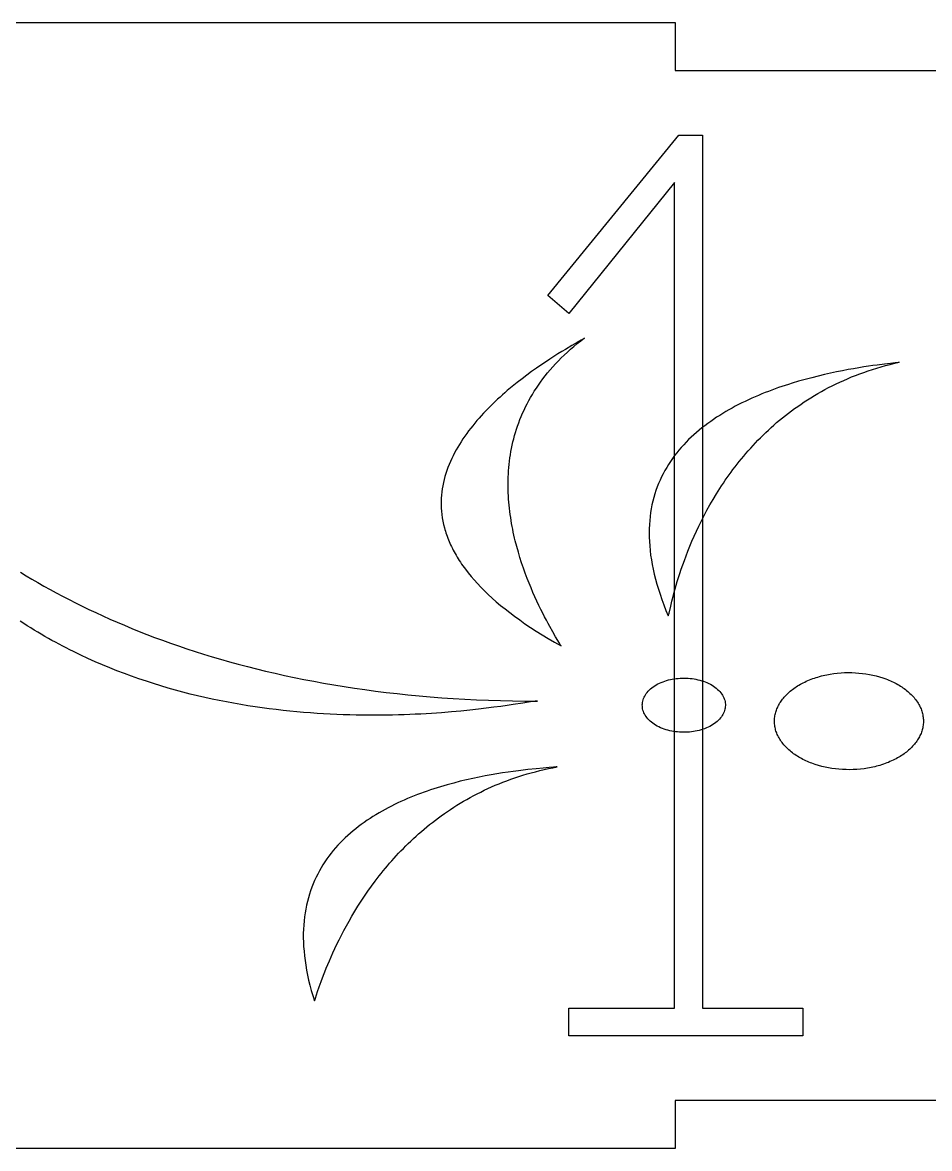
# Model space of a CAD drawing. Extents: x 2.6 to 83.9, y 63.6 to 86.7.
# Drawn here: x 36.74 to 45.6, y 75.65 to 86.65 of the extents above; entities that cross this region are included whole.
import ezdxf

# ---------------------------------------------------------------- set-up
doc = ezdxf.new("R2010")
doc.units = 0
doc.layers.add('IMPORT_-_LAMP', color=18, linetype='CONTINUOUS')

msp = doc.modelspace()

# ---------------------------------------------------------------- linework, layer by layer
at = {"layer": 'IMPORT_-_LAMP'}
for points in [[(22.867, 75.651), (22.867, 76.119), (2.617, 76.119), (2.617, 78.951), (2.617, 83.351), (2.617, 86.183), (22.867, 86.183), (22.867, 86.651), (43.117, 86.651), (43.117, 86.183), (63.367, 86.183), (63.367, 86.651), (83.617, 86.651), (83.617, 75.651), (63.367, 75.651), (63.367, 76.119), (43.117, 76.119), (43.117, 75.651)], [(43.11, 77.023), (43.11, 85.088), (42.075, 83.807), (41.871, 83.984), (43.151, 85.551), (43.383, 85.551), (43.383, 77.023), (44.363, 77.023), (44.363, 76.751), (42.075, 76.751), (42.075, 77.023)], [(42, 80.561), (41.999, 80.564), (41.996, 80.569), (41.986, 80.587), (41.947, 80.651), (41.921, 80.697), (41.89, 80.751), (41.874, 80.78), (41.857, 80.812), (41.839, 80.846), (41.821, 80.881), (41.802, 80.918), (41.783, 80.957), (41.764, 80.997), (41.745, 81.039), (41.726, 81.082), (41.707, 81.127), (41.688, 81.174), (41.669, 81.221), (41.651, 81.27), (41.633, 81.32), (41.615, 81.371), (41.599, 81.424), (41.583, 81.477), (41.568, 81.531), (41.553, 81.587), (41.547, 81.615), (41.54, 81.643), (41.534, 81.671), (41.528, 81.7), (41.523, 81.729), (41.517, 81.758), (41.512, 81.787), (41.508, 81.816), (41.504, 81.846), (41.5, 81.875), (41.496, 81.905), (41.493, 81.935), (41.49, 81.965), (41.488, 81.995), (41.486, 82.026), (41.485, 82.056), (41.484, 82.087), (41.483, 82.117), (41.483, 82.148), (41.484, 82.179), (41.485, 82.21), (41.486, 82.241), (41.488, 82.272), (41.49, 82.303), (41.493, 82.334), (41.497, 82.365), (41.501, 82.397), (41.506, 82.428), (41.511, 82.459), (41.517, 82.49), (41.523, 82.522), (41.53, 82.553), (41.538, 82.584), (41.547, 82.616), (41.556, 82.647), (41.565, 82.678), (41.576, 82.709), (41.587, 82.741), (41.599, 82.772), (41.611, 82.803), (41.625, 82.834), (41.639, 82.865), (41.653, 82.896), (41.669, 82.927), (41.685, 82.957), (41.702, 82.988), (41.72, 83.018), (41.739, 83.049), (41.759, 83.079), (41.779, 83.109), (41.8, 83.139), (41.822, 83.169), (41.845, 83.199), (41.869, 83.228), (41.894, 83.258), (41.92, 83.287), (41.946, 83.316), (41.974, 83.345), (42.002, 83.374), (42.032, 83.402), (42.062, 83.431), (42.094, 83.459), (42.126, 83.487), (42.159, 83.514), (42.194, 83.542), (42.229, 83.569), (42.228, 83.568), (42.227, 83.567), (42.22, 83.562), (42.196, 83.547), (42.157, 83.525), (42.105, 83.495), (42.043, 83.458), (42.008, 83.436), (41.97, 83.413), (41.931, 83.389), (41.89, 83.362), (41.848, 83.334), (41.804, 83.305), (41.759, 83.273), (41.713, 83.241), (41.666, 83.206), (41.619, 83.171), (41.571, 83.133), (41.523, 83.095), (41.475, 83.055), (41.451, 83.034), (41.427, 83.013), (41.404, 82.992), (41.38, 82.97), (41.357, 82.949), (41.333, 82.926), (41.31, 82.904), (41.288, 82.881), (41.265, 82.858), (41.243, 82.834), (41.221, 82.81), (41.199, 82.786), (41.178, 82.762), (41.157, 82.737), (41.137, 82.712), (41.117, 82.687), (41.097, 82.661), (41.078, 82.636), (41.059, 82.61), (41.041, 82.583), (41.024, 82.556), (41.007, 82.53), (40.99, 82.502), (40.975, 82.475), (40.96, 82.447), (40.945, 82.419), (40.932, 82.391), (40.919, 82.362), (40.907, 82.334), (40.895, 82.305), (40.885, 82.276), (40.875, 82.246), (40.866, 82.217), (40.858, 82.187), (40.851, 82.157), (40.845, 82.126), (40.839, 82.096), (40.835, 82.065), (40.832, 82.034), (40.83, 82.003), (40.829, 81.972), (40.829, 81.94), (40.83, 81.908), (40.832, 81.877), (40.835, 81.844), (40.84, 81.812), (40.845, 81.78), (40.852, 81.747), (40.861, 81.714), (40.865, 81.698), (40.87, 81.681), (40.875, 81.665), (40.881, 81.648), (40.887, 81.632), (40.893, 81.615), (40.9, 81.598), (40.906, 81.582), (40.914, 81.565), (40.921, 81.548), (40.929, 81.531), (40.938, 81.514), (40.946, 81.497), (40.955, 81.48), (40.965, 81.463), (40.974, 81.446), (40.985, 81.429), (40.995, 81.412), (41.006, 81.395), (41.017, 81.378), (41.029, 81.361), (41.041, 81.343), (41.066, 81.309), (41.093, 81.274), (41.121, 81.239), (41.151, 81.205), (41.183, 81.17), (41.217, 81.134), (41.252, 81.099), (41.288, 81.064), (41.327, 81.028), (41.367, 80.993), (41.41, 80.957), (41.454, 80.922), (41.499, 80.886), (41.547, 80.85), (41.597, 80.814), (41.648, 80.778), (41.702, 80.742), (41.757, 80.706), (41.815, 80.67), (41.874, 80.633), (41.936, 80.597)], [(42, 80.561), (41.999, 80.564), (41.996, 80.569), (41.986, 80.587), (41.947, 80.651), (41.921, 80.697), (41.89, 80.751), (41.874, 80.78), (41.857, 80.812), (41.839, 80.846), (41.821, 80.881), (41.802, 80.918), (41.783, 80.957), (41.764, 80.997), (41.745, 81.039), (41.726, 81.082), (41.707, 81.127), (41.688, 81.174), (41.669, 81.221), (41.651, 81.27), (41.633, 81.32), (41.615, 81.371), (41.599, 81.424), (41.583, 81.477), (41.568, 81.531), (41.553, 81.587), (41.547, 81.615), (41.54, 81.643), (41.534, 81.671), (41.528, 81.7), (41.523, 81.729), (41.517, 81.758), (41.512, 81.787), (41.508, 81.816), (41.504, 81.846), (41.5, 81.875), (41.496, 81.905), (41.493, 81.935), (41.49, 81.965), (41.488, 81.995), (41.486, 82.026), (41.485, 82.056), (41.484, 82.087), (41.483, 82.117), (41.483, 82.148), (41.484, 82.179), (41.485, 82.21), (41.486, 82.241), (41.488, 82.272), (41.49, 82.303), (41.493, 82.334), (41.497, 82.365), (41.501, 82.397), (41.506, 82.428), (41.511, 82.459), (41.517, 82.49), (41.523, 82.522), (41.53, 82.553), (41.538, 82.584), (41.547, 82.616), (41.556, 82.647), (41.565, 82.678), (41.576, 82.709), (41.587, 82.741), (41.599, 82.772), (41.611, 82.803), (41.625, 82.834), (41.639, 82.865), (41.653, 82.896), (41.669, 82.927), (41.685, 82.957), (41.702, 82.988), (41.72, 83.018), (41.739, 83.049), (41.759, 83.079), (41.779, 83.109), (41.8, 83.139), (41.822, 83.169), (41.845, 83.199), (41.869, 83.228), (41.894, 83.258), (41.92, 83.287), (41.946, 83.316), (41.974, 83.345), (42.002, 83.374), (42.032, 83.402), (42.062, 83.431), (42.094, 83.459), (42.126, 83.487), (42.159, 83.514), (42.194, 83.542), (42.229, 83.569), (42.228, 83.568), (42.227, 83.567), (42.22, 83.562), (42.196, 83.547), (42.157, 83.525), (42.105, 83.495), (42.043, 83.458), (42.008, 83.436), (41.97, 83.413), (41.931, 83.389), (41.89, 83.362), (41.848, 83.334), (41.804, 83.305), (41.759, 83.273), (41.713, 83.241), (41.666, 83.206), (41.619, 83.171), (41.571, 83.133), (41.523, 83.095), (41.475, 83.055), (41.451, 83.034), (41.427, 83.013), (41.404, 82.992), (41.38, 82.97), (41.357, 82.949), (41.333, 82.926), (41.31, 82.904), (41.288, 82.881), (41.265, 82.858), (41.243, 82.834), (41.221, 82.81), (41.199, 82.786), (41.178, 82.762), (41.157, 82.737), (41.137, 82.712), (41.117, 82.687), (41.097, 82.661), (41.078, 82.636), (41.059, 82.61), (41.041, 82.583), (41.024, 82.556), (41.007, 82.53), (40.99, 82.502), (40.975, 82.475), (40.96, 82.447), (40.945, 82.419), (40.932, 82.391), (40.919, 82.362), (40.907, 82.334), (40.895, 82.305), (40.885, 82.276), (40.875, 82.246), (40.866, 82.217), (40.858, 82.187), (40.851, 82.157), (40.845, 82.126), (40.839, 82.096), (40.835, 82.065), (40.832, 82.034), (40.83, 82.003), (40.829, 81.972), (40.829, 81.94), (40.83, 81.908), (40.832, 81.877), (40.835, 81.844), (40.84, 81.812), (40.845, 81.78), (40.852, 81.747), (40.861, 81.714), (40.865, 81.698), (40.87, 81.681), (40.875, 81.665), (40.881, 81.648), (40.887, 81.632), (40.893, 81.615), (40.9, 81.598), (40.906, 81.582), (40.914, 81.565), (40.921, 81.548), (40.929, 81.531), (40.938, 81.514), (40.946, 81.497), (40.955, 81.48), (40.965, 81.463), (40.974, 81.446), (40.985, 81.429), (40.995, 81.412), (41.006, 81.395), (41.017, 81.378), (41.029, 81.361), (41.041, 81.343), (41.066, 81.309), (41.093, 81.274), (41.121, 81.239), (41.151, 81.205), (41.183, 81.17), (41.217, 81.134), (41.252, 81.099), (41.288, 81.064), (41.327, 81.028), (41.367, 80.993), (41.41, 80.957), (41.454, 80.922), (41.499, 80.886), (41.547, 80.85), (41.597, 80.814), (41.648, 80.778), (41.702, 80.742), (41.757, 80.706), (41.815, 80.67), (41.874, 80.633), (41.936, 80.597)], [(43.048, 80.855), (43.05, 80.857), (43.051, 80.863), (43.056, 80.882), (43.072, 80.95), (43.084, 80.999), (43.098, 81.055), (43.107, 81.086), (43.116, 81.12), (43.126, 81.154), (43.137, 81.191), (43.149, 81.229), (43.162, 81.269), (43.175, 81.31), (43.19, 81.353), (43.206, 81.396), (43.223, 81.441), (43.241, 81.488), (43.26, 81.535), (43.28, 81.583), (43.301, 81.632), (43.324, 81.682), (43.348, 81.732), (43.373, 81.783), (43.399, 81.835), (43.427, 81.887), (43.456, 81.94), (43.487, 81.992), (43.519, 82.046), (43.535, 82.072), (43.552, 82.099), (43.57, 82.125), (43.587, 82.152), (43.605, 82.179), (43.624, 82.205), (43.643, 82.232), (43.662, 82.258), (43.681, 82.285), (43.702, 82.311), (43.722, 82.337), (43.743, 82.364), (43.764, 82.39), (43.786, 82.416), (43.808, 82.442), (43.831, 82.468), (43.854, 82.494), (43.877, 82.519), (43.901, 82.545), (43.925, 82.57), (43.95, 82.595), (43.975, 82.62), (44.001, 82.645), (44.027, 82.669), (44.053, 82.694), (44.08, 82.718), (44.108, 82.742), (44.136, 82.765), (44.164, 82.789), (44.193, 82.812), (44.223, 82.835), (44.253, 82.857), (44.283, 82.879), (44.314, 82.901), (44.346, 82.923), (44.378, 82.944), (44.41, 82.965), (44.443, 82.986), (44.477, 83.006), (44.511, 83.026), (44.545, 83.046), (44.58, 83.065), (44.616, 83.084), (44.652, 83.102), (44.689, 83.12), (44.726, 83.138), (44.764, 83.155), (44.802, 83.171), (44.841, 83.188), (44.88, 83.203), (44.92, 83.219), (44.961, 83.233), (45.002, 83.248), (45.044, 83.261), (45.086, 83.275), (45.129, 83.287), (45.173, 83.3), (45.217, 83.311), (45.262, 83.322), (45.307, 83.333), (45.306, 83.332), (45.304, 83.332), (45.296, 83.33), (45.267, 83.326), (45.222, 83.321), (45.163, 83.314), (45.09, 83.305), (45.049, 83.299), (45.006, 83.293), (44.959, 83.286), (44.91, 83.278), (44.859, 83.269), (44.806, 83.26), (44.751, 83.249), (44.694, 83.238), (44.635, 83.225), (44.575, 83.212), (44.513, 83.197), (44.451, 83.181), (44.387, 83.164), (44.323, 83.146), (44.258, 83.127), (44.225, 83.116), (44.192, 83.106), (44.159, 83.095), (44.127, 83.084), (44.094, 83.072), (44.061, 83.06), (44.028, 83.047), (43.995, 83.035), (43.962, 83.022), (43.93, 83.008), (43.897, 82.994), (43.864, 82.98), (43.832, 82.965), (43.8, 82.95), (43.768, 82.934), (43.736, 82.918), (43.704, 82.902), (43.673, 82.885), (43.642, 82.868), (43.611, 82.85), (43.581, 82.832), (43.551, 82.813), (43.521, 82.794), (43.492, 82.774), (43.463, 82.754), (43.434, 82.733), (43.406, 82.712), (43.378, 82.691), (43.351, 82.669), (43.324, 82.646), (43.298, 82.623), (43.272, 82.6), (43.247, 82.576), (43.223, 82.551), (43.199, 82.526), (43.176, 82.5), (43.153, 82.474), (43.131, 82.447), (43.11, 82.42), (43.09, 82.392), (43.07, 82.363), (43.051, 82.334), (43.033, 82.304), (43.015, 82.274), (42.998, 82.243), (42.983, 82.212), (42.968, 82.18), (42.954, 82.147), (42.941, 82.114), (42.928, 82.08), (42.917, 82.045), (42.907, 82.01), (42.898, 81.975), (42.889, 81.938), (42.882, 81.901), (42.876, 81.863), (42.871, 81.825), (42.867, 81.786), (42.864, 81.746), (42.862, 81.706), (42.861, 81.664), (42.862, 81.623), (42.864, 81.58), (42.867, 81.537), (42.871, 81.493), (42.876, 81.448), (42.883, 81.403), (42.891, 81.357), (42.901, 81.31), (42.911, 81.262), (42.923, 81.214), (42.937, 81.165), (42.952, 81.115), (42.968, 81.065), (42.986, 81.013), (43.005, 80.961), (43.026, 80.908)], [(43.048, 80.855), (43.05, 80.857), (43.051, 80.863), (43.056, 80.882), (43.072, 80.95), (43.084, 80.999), (43.098, 81.055), (43.107, 81.086), (43.116, 81.12), (43.126, 81.154), (43.137, 81.191), (43.149, 81.229), (43.162, 81.269), (43.175, 81.31), (43.19, 81.353), (43.206, 81.396), (43.223, 81.441), (43.241, 81.488), (43.26, 81.535), (43.28, 81.583), (43.301, 81.632), (43.324, 81.682), (43.348, 81.732), (43.373, 81.783), (43.399, 81.835), (43.427, 81.887), (43.456, 81.94), (43.487, 81.992), (43.519, 82.046), (43.535, 82.072), (43.552, 82.099), (43.57, 82.125), (43.587, 82.152), (43.605, 82.179), (43.624, 82.205), (43.643, 82.232), (43.662, 82.258), (43.681, 82.285), (43.702, 82.311), (43.722, 82.337), (43.743, 82.364), (43.764, 82.39), (43.786, 82.416), (43.808, 82.442), (43.831, 82.468), (43.854, 82.494), (43.877, 82.519), (43.901, 82.545), (43.925, 82.57), (43.95, 82.595), (43.975, 82.62), (44.001, 82.645), (44.027, 82.669), (44.053, 82.694), (44.08, 82.718), (44.108, 82.742), (44.136, 82.765), (44.164, 82.789), (44.193, 82.812), (44.223, 82.835), (44.253, 82.857), (44.283, 82.879), (44.314, 82.901), (44.346, 82.923), (44.378, 82.944), (44.41, 82.965), (44.443, 82.986), (44.477, 83.006), (44.511, 83.026), (44.545, 83.046), (44.58, 83.065), (44.616, 83.084), (44.652, 83.102), (44.689, 83.12), (44.726, 83.138), (44.764, 83.155), (44.802, 83.171), (44.841, 83.188), (44.88, 83.203), (44.92, 83.219), (44.961, 83.233), (45.002, 83.248), (45.044, 83.261), (45.086, 83.275), (45.129, 83.287), (45.173, 83.3), (45.217, 83.311), (45.262, 83.322), (45.307, 83.333), (45.306, 83.332), (45.304, 83.332), (45.296, 83.33), (45.267, 83.326), (45.222, 83.321), (45.163, 83.314), (45.09, 83.305), (45.049, 83.299), (45.006, 83.293), (44.959, 83.286), (44.91, 83.278), (44.859, 83.269), (44.806, 83.26), (44.751, 83.249), (44.694, 83.238), (44.635, 83.225), (44.575, 83.212), (44.513, 83.197), (44.451, 83.181), (44.387, 83.164), (44.323, 83.146), (44.258, 83.127), (44.225, 83.116), (44.192, 83.106), (44.159, 83.095), (44.127, 83.084), (44.094, 83.072), (44.061, 83.06), (44.028, 83.047), (43.995, 83.035), (43.962, 83.022), (43.93, 83.008), (43.897, 82.994), (43.864, 82.98), (43.832, 82.965), (43.8, 82.95), (43.768, 82.934), (43.736, 82.918), (43.704, 82.902), (43.673, 82.885), (43.642, 82.868), (43.611, 82.85), (43.581, 82.832), (43.551, 82.813), (43.521, 82.794), (43.492, 82.774), (43.463, 82.754), (43.434, 82.733), (43.406, 82.712), (43.378, 82.691), (43.351, 82.669), (43.324, 82.646), (43.298, 82.623), (43.272, 82.6), (43.247, 82.576), (43.223, 82.551), (43.199, 82.526), (43.176, 82.5), (43.153, 82.474), (43.131, 82.447), (43.11, 82.42), (43.09, 82.392), (43.07, 82.363), (43.051, 82.334), (43.033, 82.304), (43.015, 82.274), (42.998, 82.243), (42.983, 82.212), (42.968, 82.18), (42.954, 82.147), (42.941, 82.114), (42.928, 82.08), (42.917, 82.045), (42.907, 82.01), (42.898, 81.975), (42.889, 81.938), (42.882, 81.901), (42.876, 81.863), (42.871, 81.825), (42.867, 81.786), (42.864, 81.746), (42.862, 81.706), (42.861, 81.664), (42.862, 81.623), (42.864, 81.58), (42.867, 81.537), (42.871, 81.493), (42.876, 81.448), (42.883, 81.403), (42.891, 81.357), (42.901, 81.31), (42.911, 81.262), (42.923, 81.214), (42.937, 81.165), (42.952, 81.115), (42.968, 81.065), (42.986, 81.013), (43.005, 80.961), (43.026, 80.908)], [(44.178, 79.596), (44.169, 79.606), (44.161, 79.617), (44.153, 79.628), (44.145, 79.639), (44.138, 79.65), (44.131, 79.662), (44.125, 79.673), (44.12, 79.684), (44.114, 79.695), (44.11, 79.707), (44.105, 79.718), (44.101, 79.729), (44.098, 79.741), (44.095, 79.752), (44.093, 79.764), (44.09, 79.775), (44.089, 79.787), (44.088, 79.798), (44.087, 79.81), (44.086, 79.821), (44.086, 79.833), (44.087, 79.844), (44.088, 79.856), (44.089, 79.867), (44.091, 79.878), (44.093, 79.89), (44.096, 79.901), (44.099, 79.912), (44.102, 79.923), (44.106, 79.934), (44.11, 79.945), (44.115, 79.956), (44.12, 79.967), (44.125, 79.978), (44.131, 79.989), (44.137, 80), (44.144, 80.01), (44.151, 80.021), (44.158, 80.031), (44.166, 80.041), (44.174, 80.051), (44.182, 80.061), (44.191, 80.071), (44.2, 80.081), (44.21, 80.091), (44.22, 80.1), (44.23, 80.109), (44.241, 80.119), (44.252, 80.128), (44.264, 80.136), (44.276, 80.145), (44.288, 80.154), (44.3, 80.162), (44.313, 80.17), (44.326, 80.178), (44.34, 80.186), (44.354, 80.194), (44.368, 80.201), (44.383, 80.208), (44.398, 80.215), (44.413, 80.222), (44.429, 80.228), (44.445, 80.235), (44.461, 80.241), (44.478, 80.247), (44.494, 80.252), (44.511, 80.257), (44.528, 80.262), (44.545, 80.267), (44.562, 80.271), (44.579, 80.275), (44.597, 80.279), (44.614, 80.282), (44.631, 80.285), (44.666, 80.291), (44.701, 80.295), (44.737, 80.298), (44.772, 80.3), (44.807, 80.3), (44.842, 80.3), (44.877, 80.299), (44.912, 80.296), (44.947, 80.292), (44.981, 80.288), (45.015, 80.282), (45.048, 80.275), (45.081, 80.267), (45.113, 80.259), (45.145, 80.249), (45.176, 80.238), (45.191, 80.232), (45.206, 80.226), (45.22, 80.22), (45.235, 80.213), (45.249, 80.206), (45.263, 80.199), (45.277, 80.192), (45.291, 80.185), (45.304, 80.177), (45.317, 80.169), (45.33, 80.161), (45.342, 80.152), (45.355, 80.144), (45.367, 80.135), (45.378, 80.126), (45.39, 80.117), (45.401, 80.107), (45.411, 80.097), (45.422, 80.087), (45.432, 80.077), (45.441, 80.067), (45.451, 80.056), (45.46, 80.045), (45.468, 80.034), (45.476, 80.023), (45.484, 80.012), (45.491, 80.001), (45.497, 79.99), (45.503, 79.979), (45.509, 79.968), (45.514, 79.956), (45.519, 79.945), (45.523, 79.934), (45.527, 79.922), (45.531, 79.911), (45.534, 79.899), (45.536, 79.888), (45.538, 79.876), (45.54, 79.865), (45.541, 79.853), (45.542, 79.842), (45.542, 79.831), (45.542, 79.819), (45.542, 79.808), (45.541, 79.796), (45.54, 79.785), (45.538, 79.773), (45.536, 79.762), (45.533, 79.751), (45.53, 79.74), (45.527, 79.728), (45.523, 79.717), (45.519, 79.706), (45.514, 79.695), (45.509, 79.684), (45.504, 79.674), (45.498, 79.663), (45.492, 79.652), (45.485, 79.642), (45.478, 79.631), (45.471, 79.621), (45.463, 79.611), (45.455, 79.6), (45.446, 79.59), (45.437, 79.581), (45.428, 79.571), (45.419, 79.561), (45.409, 79.552), (45.398, 79.542), (45.387, 79.533), (45.376, 79.524), (45.365, 79.515), (45.353, 79.507), (45.341, 79.498), (45.328, 79.49), (45.315, 79.482), (45.302, 79.474), (45.289, 79.466), (45.275, 79.458), (45.26, 79.451), (45.246, 79.444), (45.231, 79.437), (45.215, 79.43), (45.2, 79.423), (45.184, 79.417), (45.167, 79.411), (45.151, 79.405), (45.134, 79.4), (45.117, 79.394), (45.101, 79.39), (45.084, 79.385), (45.066, 79.381), (45.049, 79.377), (45.032, 79.373), (45.015, 79.37), (44.997, 79.367), (44.962, 79.361), (44.927, 79.357), (44.892, 79.354), (44.857, 79.352), (44.821, 79.351), (44.786, 79.352), (44.751, 79.353), (44.716, 79.356), (44.682, 79.359), (44.648, 79.364), (44.614, 79.37), (44.581, 79.376), (44.548, 79.384), (44.516, 79.393), (44.484, 79.403), (44.453, 79.414), (44.438, 79.42), (44.423, 79.426), (44.408, 79.432), (44.394, 79.438), (44.379, 79.445), (44.365, 79.452), (44.352, 79.46), (44.338, 79.467), (44.325, 79.475), (44.311, 79.483), (44.299, 79.491), (44.286, 79.499), (44.274, 79.508), (44.262, 79.517), (44.25, 79.526), (44.239, 79.535), (44.228, 79.545), (44.217, 79.554), (44.207, 79.564), (44.197, 79.575), (44.187, 79.585)], [(42.902, 80.161), (42.916, 80.171), (42.931, 80.18), (42.947, 80.189), (42.963, 80.197), (42.98, 80.204), (42.997, 80.211), (43.015, 80.217), (43.032, 80.223), (43.051, 80.228), (43.069, 80.232), (43.088, 80.236), (43.107, 80.24), (43.126, 80.242), (43.145, 80.244), (43.165, 80.246), (43.184, 80.246), (43.204, 80.247), (43.223, 80.246), (43.243, 80.245), (43.262, 80.244), (43.281, 80.241), (43.3, 80.239), (43.319, 80.235), (43.338, 80.231), (43.357, 80.226), (43.375, 80.221), (43.393, 80.215), (43.41, 80.209), (43.427, 80.202), (43.444, 80.194), (43.46, 80.186), (43.476, 80.177), (43.491, 80.167), (43.505, 80.157), (43.518, 80.147), (43.531, 80.136), (43.542, 80.126), (43.552, 80.114), (43.562, 80.103), (43.571, 80.091), (43.578, 80.08), (43.585, 80.068), (43.591, 80.055), (43.596, 80.043), (43.6, 80.03), (43.603, 80.018), (43.605, 80.005), (43.607, 79.993), (43.607, 79.98), (43.606, 79.967), (43.605, 79.954), (43.602, 79.942), (43.599, 79.929), (43.595, 79.917), (43.589, 79.904), (43.583, 79.892), (43.576, 79.88), (43.568, 79.868), (43.559, 79.857), (43.549, 79.845), (43.538, 79.834), (43.526, 79.823), (43.513, 79.813), (43.5, 79.802), (43.485, 79.792), (43.47, 79.783), (43.454, 79.775), (43.438, 79.767), (43.421, 79.759), (43.404, 79.752), (43.387, 79.746), (43.369, 79.741), (43.351, 79.736), (43.332, 79.731), (43.313, 79.727), (43.295, 79.724), (43.275, 79.721), (43.256, 79.719), (43.237, 79.718), (43.217, 79.717), (43.198, 79.717), (43.178, 79.717), (43.159, 79.718), (43.139, 79.72), (43.12, 79.722), (43.101, 79.725), (43.082, 79.728), (43.063, 79.732), (43.045, 79.737), (43.027, 79.742), (43.009, 79.748), (42.991, 79.755), (42.974, 79.762), (42.957, 79.77), (42.941, 79.778), (42.925, 79.787), (42.91, 79.796), (42.896, 79.806), (42.883, 79.817), (42.871, 79.827), (42.859, 79.838), (42.849, 79.849), (42.839, 79.861), (42.831, 79.872), (42.823, 79.884), (42.816, 79.896), (42.81, 79.908), (42.805, 79.921), (42.801, 79.933), (42.798, 79.946), (42.796, 79.958), (42.795, 79.971), (42.794, 79.984), (42.795, 79.996), (42.796, 80.009), (42.799, 80.022), (42.802, 80.034), (42.807, 80.047), (42.812, 80.059), (42.818, 80.071), (42.825, 80.083), (42.833, 80.095), (42.842, 80.107), (42.852, 80.118), (42.863, 80.13), (42.875, 80.14), (42.888, 80.151)], [(39.589, 77.092), (39.591, 77.095), (39.593, 77.1), (39.599, 77.118), (39.621, 77.183), (39.636, 77.229), (39.656, 77.282), (39.678, 77.343), (39.691, 77.376), (39.705, 77.411), (39.72, 77.447), (39.736, 77.484), (39.753, 77.523), (39.771, 77.563), (39.79, 77.605), (39.81, 77.647), (39.831, 77.691), (39.854, 77.735), (39.878, 77.78), (39.902, 77.827), (39.929, 77.873), (39.956, 77.921), (39.985, 77.969), (40.015, 78.017), (40.046, 78.066), (40.078, 78.115), (40.112, 78.165), (40.148, 78.214), (40.185, 78.264), (40.223, 78.314), (40.242, 78.338), (40.262, 78.363), (40.283, 78.388), (40.304, 78.412), (40.325, 78.437), (40.346, 78.462), (40.368, 78.486), (40.39, 78.51), (40.413, 78.535), (40.436, 78.559), (40.459, 78.583), (40.483, 78.607), (40.507, 78.631), (40.532, 78.654), (40.557, 78.678), (40.583, 78.701), (40.608, 78.724), (40.635, 78.747), (40.661, 78.77), (40.688, 78.792), (40.716, 78.815), (40.744, 78.837), (40.772, 78.858), (40.801, 78.88), (40.83, 78.901), (40.86, 78.922), (40.89, 78.943), (40.92, 78.964), (40.951, 78.984), (40.983, 79.004), (41.015, 79.023), (41.047, 79.043), (41.08, 79.061), (41.113, 79.08), (41.147, 79.098), (41.181, 79.116), (41.215, 79.133), (41.25, 79.15), (41.286, 79.167), (41.322, 79.183), (41.358, 79.199), (41.395, 79.215), (41.433, 79.23), (41.471, 79.244), (41.509, 79.258), (41.548, 79.272), (41.587, 79.285), (41.627, 79.297), (41.668, 79.31), (41.708, 79.321), (41.75, 79.332), (41.792, 79.343), (41.834, 79.353), (41.877, 79.362), (41.92, 79.371), (41.964, 79.38), (41.963, 79.379), (41.961, 79.379), (41.953, 79.378), (41.926, 79.375), (41.883, 79.372), (41.826, 79.367), (41.756, 79.361), (41.675, 79.352), (41.631, 79.347), (41.583, 79.342), (41.534, 79.335), (41.483, 79.328), (41.429, 79.32), (41.374, 79.312), (41.317, 79.302), (41.259, 79.291), (41.199, 79.279), (41.139, 79.267), (41.077, 79.253), (41.014, 79.238), (40.951, 79.221), (40.887, 79.204), (40.854, 79.195), (40.822, 79.185), (40.79, 79.175), (40.758, 79.165), (40.725, 79.154), (40.693, 79.143), (40.661, 79.132), (40.628, 79.12), (40.596, 79.108), (40.564, 79.095), (40.532, 79.082), (40.5, 79.069), (40.468, 79.055), (40.436, 79.041), (40.405, 79.027), (40.374, 79.012), (40.343, 78.996), (40.312, 78.98), (40.281, 78.964), (40.251, 78.947), (40.221, 78.93), (40.191, 78.912), (40.162, 78.894), (40.133, 78.876), (40.104, 78.857), (40.076, 78.837), (40.048, 78.817), (40.02, 78.796), (39.993, 78.775), (39.967, 78.754), (39.941, 78.731), (39.915, 78.709), (39.89, 78.686), (39.866, 78.662), (39.842, 78.637), (39.819, 78.613), (39.796, 78.587), (39.774, 78.561), (39.752, 78.535), (39.732, 78.508), (39.711, 78.48), (39.692, 78.452), (39.673, 78.423), (39.655, 78.393), (39.638, 78.363), (39.622, 78.332), (39.606, 78.301), (39.591, 78.269), (39.578, 78.236), (39.564, 78.203), (39.552, 78.169), (39.541, 78.135), (39.531, 78.1), (39.521, 78.064), (39.513, 78.027), (39.505, 77.99), (39.499, 77.952), (39.493, 77.913), (39.488, 77.874), (39.485, 77.834), (39.483, 77.793), (39.481, 77.752), (39.481, 77.71), (39.482, 77.667), (39.484, 77.623), (39.488, 77.579), (39.492, 77.533), (39.498, 77.488), (39.505, 77.441), (39.513, 77.393), (39.522, 77.345), (39.533, 77.296), (39.545, 77.246), (39.558, 77.196), (39.573, 77.144)], [(39.589, 77.092), (39.591, 77.095), (39.593, 77.1), (39.599, 77.118), (39.621, 77.183), (39.636, 77.229), (39.656, 77.282), (39.678, 77.343), (39.691, 77.376), (39.705, 77.411), (39.72, 77.447), (39.736, 77.484), (39.753, 77.523), (39.771, 77.563), (39.79, 77.605), (39.81, 77.647), (39.831, 77.691), (39.854, 77.735), (39.878, 77.78), (39.902, 77.827), (39.929, 77.873), (39.956, 77.921), (39.985, 77.969), (40.015, 78.017), (40.046, 78.066), (40.078, 78.115), (40.112, 78.165), (40.148, 78.214), (40.185, 78.264), (40.223, 78.314), (40.242, 78.338), (40.262, 78.363), (40.283, 78.388), (40.304, 78.412), (40.325, 78.437), (40.346, 78.462), (40.368, 78.486), (40.39, 78.51), (40.413, 78.535), (40.436, 78.559), (40.459, 78.583), (40.483, 78.607), (40.507, 78.631), (40.532, 78.654), (40.557, 78.678), (40.583, 78.701), (40.608, 78.724), (40.635, 78.747), (40.661, 78.77), (40.688, 78.792), (40.716, 78.815), (40.744, 78.837), (40.772, 78.858), (40.801, 78.88), (40.83, 78.901), (40.86, 78.922), (40.89, 78.943), (40.92, 78.964), (40.951, 78.984), (40.983, 79.004), (41.015, 79.023), (41.047, 79.043), (41.08, 79.061), (41.113, 79.08), (41.147, 79.098), (41.181, 79.116), (41.215, 79.133), (41.25, 79.15), (41.286, 79.167), (41.322, 79.183), (41.358, 79.199), (41.395, 79.215), (41.433, 79.23), (41.471, 79.244), (41.509, 79.258), (41.548, 79.272), (41.587, 79.285), (41.627, 79.297), (41.668, 79.31), (41.708, 79.321), (41.75, 79.332), (41.792, 79.343), (41.834, 79.353), (41.877, 79.362), (41.92, 79.371), (41.964, 79.38), (41.963, 79.379), (41.961, 79.379), (41.953, 79.378), (41.926, 79.375), (41.883, 79.372), (41.826, 79.367), (41.756, 79.361), (41.675, 79.352), (41.631, 79.347), (41.583, 79.342), (41.534, 79.335), (41.483, 79.328), (41.429, 79.32), (41.374, 79.312), (41.317, 79.302), (41.259, 79.291), (41.199, 79.279), (41.139, 79.267), (41.077, 79.253), (41.014, 79.238), (40.951, 79.221), (40.887, 79.204), (40.854, 79.195), (40.822, 79.185), (40.79, 79.175), (40.758, 79.165), (40.725, 79.154), (40.693, 79.143), (40.661, 79.132), (40.628, 79.12), (40.596, 79.108), (40.564, 79.095), (40.532, 79.082), (40.5, 79.069), (40.468, 79.055), (40.436, 79.041), (40.405, 79.027), (40.374, 79.012), (40.343, 78.996), (40.312, 78.98), (40.281, 78.964), (40.251, 78.947), (40.221, 78.93), (40.191, 78.912), (40.162, 78.894), (40.133, 78.876), (40.104, 78.857), (40.076, 78.837), (40.048, 78.817), (40.02, 78.796), (39.993, 78.775), (39.967, 78.754), (39.941, 78.731), (39.915, 78.709), (39.89, 78.686), (39.866, 78.662), (39.842, 78.637), (39.819, 78.613), (39.796, 78.587), (39.774, 78.561), (39.752, 78.535), (39.732, 78.508), (39.711, 78.48), (39.692, 78.452), (39.673, 78.423), (39.655, 78.393), (39.638, 78.363), (39.622, 78.332), (39.606, 78.301), (39.591, 78.269), (39.578, 78.236), (39.564, 78.203), (39.552, 78.169), (39.541, 78.135), (39.531, 78.1), (39.521, 78.064), (39.513, 78.027), (39.505, 77.99), (39.499, 77.952), (39.493, 77.913), (39.488, 77.874), (39.485, 77.834), (39.483, 77.793), (39.481, 77.752), (39.481, 77.71), (39.482, 77.667), (39.484, 77.623), (39.488, 77.579), (39.492, 77.533), (39.498, 77.488), (39.505, 77.441), (39.513, 77.393), (39.522, 77.345), (39.533, 77.296), (39.545, 77.246), (39.558, 77.196), (39.573, 77.144)]]:
    msp.add_lwpolyline(points, close=True, dxfattribs=at)
msp.add_lwpolyline([(36.716, 81.281), (36.772, 81.247), (36.829, 81.214), (36.887, 81.18), (36.946, 81.146), (37.006, 81.113), (37.067, 81.08), (37.128, 81.047), (37.191, 81.014), (37.255, 80.982), (37.32, 80.949), (37.386, 80.917), (37.453, 80.886), (37.522, 80.854), (37.591, 80.823), (37.661, 80.792), (37.732, 80.762), (37.805, 80.732), (37.878, 80.702), (37.953, 80.673), (38.028, 80.644), (38.105, 80.616), (38.183, 80.588), (38.262, 80.56), (38.342, 80.533), (38.423, 80.507), (38.505, 80.481), (38.589, 80.455), (38.673, 80.431), (38.759, 80.406), (38.846, 80.382), (38.934, 80.359), (39.023, 80.337), (39.113, 80.315), (39.205, 80.294), (39.298, 80.273), (39.391, 80.253), (39.486, 80.234), (39.583, 80.215), (39.68, 80.198), (39.779, 80.18), (39.879, 80.164), (39.98, 80.149), (40.082, 80.134), (40.186, 80.12), (40.291, 80.107), (40.397, 80.095), (40.504, 80.084), (40.613, 80.073), (40.722, 80.063), (40.834, 80.055), (40.946, 80.047), (41.06, 80.04), (41.175, 80.034), (41.291, 80.03), (41.408, 80.026), (41.527, 80.023), (41.647, 80.021), (41.769, 80.02), (41.766, 80.021), (41.762, 80.021), (41.748, 80.02), (41.728, 80.017), (41.701, 80.013), (41.628, 80.002), (41.531, 79.987), (41.473, 79.979), (41.411, 79.97), (41.343, 79.961), (41.27, 79.952), (41.192, 79.942), (41.109, 79.933), (41.021, 79.924), (40.929, 79.916), (40.833, 79.908), (40.733, 79.901), (40.682, 79.898), (40.629, 79.895), (40.576, 79.893), (40.522, 79.89), (40.467, 79.888), (40.411, 79.886), (40.354, 79.885), (40.296, 79.884), (40.238, 79.883), (40.179, 79.883), (40.119, 79.883), (40.058, 79.884), (39.997, 79.885), (39.935, 79.886), (39.872, 79.888), (39.809, 79.89), (39.745, 79.893), (39.68, 79.897), (39.615, 79.901), (39.55, 79.906), (39.484, 79.911), (39.417, 79.917), (39.35, 79.923), (39.283, 79.93), (39.215, 79.938), (39.147, 79.947), (39.078, 79.956), (39.009, 79.966), (38.94, 79.976), (38.87, 79.988), (38.8, 80), (38.73, 80.013), (38.659, 80.027), (38.589, 80.042), (38.518, 80.057), (38.447, 80.074), (38.376, 80.091), (38.304, 80.109), (38.233, 80.128), (38.161, 80.149), (38.09, 80.17), (38.018, 80.192), (37.947, 80.215), (37.875, 80.239), (37.803, 80.264), (37.732, 80.29), (37.66, 80.318), (37.589, 80.346), (37.518, 80.376), (37.447, 80.406), (37.376, 80.438), (37.305, 80.471), (37.234, 80.505), (37.199, 80.523), (37.164, 80.541), (37.129, 80.559), (37.094, 80.577), (37.059, 80.596), (37.024, 80.615), (36.99, 80.634), (36.955, 80.654), (36.92, 80.674), (36.886, 80.695), (36.851, 80.715), (36.817, 80.736), (36.783, 80.758), (36.749, 80.779), (36.714, 80.801)], dxfattribs=at)

doc.saveas('drawing.dxf')
